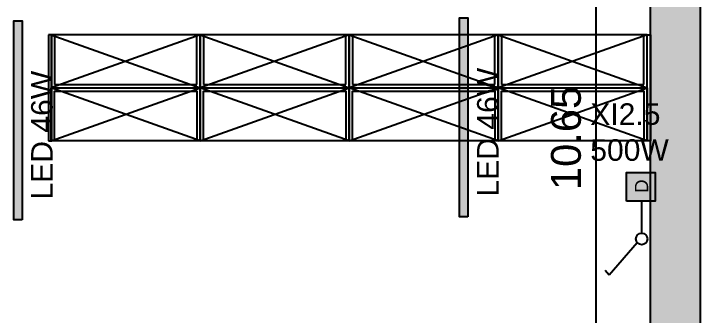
# Model space of a CAD drawing. Header units: metres. Extents: x -11 to 85, y -301 to 135.
# Drawn here: x 43.628 to 47.774, y -185.448 to -183.622 of the extents above; entities that cross this region are included whole.
import ezdxf

# ---------------------------------------------------------------- set-up
doc = ezdxf.new("R2010")
doc.units = ezdxf.units.M
doc.header["$LTSCALE"] = 0.036
doc.header["$PDMODE"] = 2
for name, color, linetype in [('arxitek isogeio', 252, 'Continuous'), ('DIMBLK', 252, 'Continuous'), ('electext', 20, 'Continuous'), ('Epipla', 252, 'Continuous'), ('hatch color', 252, 'Continuous'), ('HLEK_FL001_SYMBOLS', 230, 'Continuous')]:
    doc.layers.add(name, color=color, linetype=linetype)
doc.styles.add('COMU-N', font='arial.ttf')
doc.styles.get("Standard").update_dxf_attribs({"font": 'arial.ttf'})
doc.dimstyles.new('CADWDOT', dxfattribs={"dimscale": 0.1, "dimtxt": 1.8, "dimasz": 0.08, "dimexe": 2, "dimexo": 0, "dimgap": 0.09, "dimtad": 0, "dimrnd": 0.001, "dimzin": 0, "dimdsep": 46, "dimtxsty": 'Standard', "dimblk1": 'ARTDIM', "dimblk2": 'ARTDIM', "dimsah": 1, "dimcen": 0.09, "dimdle": 0.05, "dimse1": 1, "dimse2": 1, "dimadec": 0, "dimazin": 0, "dimtfac": 1, "dimtmove": 0, "dimatfit": 3, "dimldrblk": 'ARTDIM', "dimfxl": 2, "dimtvp": 0.9999, "dimtolj": 1, "dimtzin": 0, "dimarcsym": 0})

# ---------------------------------------------------------------- blocks, each defined once
blk = doc.blocks.new('ARTDIM')
at = {"layer": 'DIMBLK'}
for p, q in [((0, -24.9975), (0, 24.9975)), ((-24.9975, 0), (24.9975, 0))]:
    blk.add_line(p, q, dxfattribs=at)
blk.add_circle((0, 0), 8.25, dxfattribs=at)
blk = doc.blocks.new('*D1337')
at = {"layer": 'arxitek isogeio', "color": 0, "lineweight": -2}
blk.add_line((47.1437, -179.0548), (47.1437, -189.6888), dxfattribs=at)
at = {"layer": 'Defpoints', "color": 0, "transparency": 16777216}
for p in [(46.4004, -179.0468), (46.4004, -189.6968), (47.1437, -189.6968)]:
    blk.add_point(p, dxfattribs=at)
at = {"layer": 'arxitek isogeio', "color": 0, "lineweight": -2, "xscale": 0.008, "yscale": 0.008, "zscale": 0.008}
for p, rotation in [((47.1437, -179.0468), 90), ((47.1437, -189.6968), 270)]:
    blk.add_blockref('ARTDIM', p, dxfattribs=dict(at, rotation=rotation))
at = {"layer": 'arxitek isogeio', "color": 0, "insert": (46.9637, -184.3718), "char_height": 0.18, "attachment_point": 5, "rotation": 90}
blk.add_mtext('\\A1;10.65', dxfattribs=at)
blk = doc.blocks.new('bib')
at = {"layer": 'Epipla'}
for p, q in [((-0.64, 3.6169), (-0.64, 3.6369)), ((-0.64, 3.6369), (0, 3.6369)), ((-0.64, 2.7169), (-0.32, 3.6169)), ((-0.64, 3.6169), (-0.32, 2.7169)), ((0, 3.6169), (-0.64, 3.6169)), ((-0.32, 3.6169), (-0.64, 3.6169)), ((-0.64, 3.6169), (-0.64, 2.7169)), ((0, 3.6169), (-0.32, 2.7169)), ((0, 2.7169), (-0.32, 3.6169)), ((-0.32, 2.7169), (-0.32, 3.6169)), ((0, 3.6369), (0, 3.6169)), ((-0.34, 3.5969), (-0.64, 3.5969)), ((-0.34, 2.7369), (-0.34, 3.5969)), ((-0.64, 2.7369), (-0.34, 2.7369)), ((-0.64, 1.8169), (-0.32, 2.7169)), ((-0.64, 2.7169), (-0.32, 1.8169)), ((-0.32, 2.7169), (-0.64, 2.7169)), ((-0.64, 2.7169), (-0.64, 1.8169)), ((-0.64, 2.7169), (-0.32, 2.7169)), ((-0.34, 2.6969), (-0.64, 2.6969)), ((-0.34, 1.8369), (-0.34, 2.6969)), ((0, 2.7169), (-0.32, 1.8169)), ((0, 1.8169), (-0.32, 2.7169)), ((-0.32, 1.8169), (-0.32, 2.7169)), ((-0.64, 1.8369), (-0.34, 1.8369)), ((-0.64, 0.9169), (-0.32, 1.8169)), ((-0.64, 1.8169), (-0.32, 0.9169)), ((-0.32, 1.8169), (-0.64, 1.8169)), ((-0.64, 1.8169), (-0.64, 0.9169)), ((-0.64, 1.8169), (-0.32, 1.8169)), ((-0.34, 1.7969), (-0.64, 1.7969)), ((-0.34, 0.9369), (-0.34, 1.7969)), ((0, 1.8169), (-0.32, 0.9169)), ((0, 0.9169), (-0.32, 1.8169)), ((-0.32, 0.9169), (-0.32, 1.8169)), ((-0.64, 0.9369), (-0.34, 0.9369)), ((-0.64, 0.0169), (-0.32, 0.9169)), ((-0.64, 0.9169), (-0.32, 0.0169)), ((-0.32, 0.9169), (-0.64, 0.9169)), ((-0.64, 0.9169), (-0.64, 0.0169)), ((-0.64, 0.9169), (-0.32, 0.9169)), ((0, 0.9169), (-0.32, 0.0169)), ((0, 0.0169), (-0.32, 0.9169)), ((-0.32, 0.0169), (-0.32, 0.9169)), ((-0.34, 0.8969), (-0.64, 0.8969)), ((-0.34, 0.0369), (-0.34, 0.8969)), ((-0.64, 0.0369), (-0.34, 0.0369)), ((0, 0.02), (-0.64, 0.02)), ((-0.64, 0.02), (-0.64, 0)), ((-0.64, 0.0169), (-0.32, 0.0169)), ((-0.64, 0), (0, 0)), ((0, 0), (0, 0.02))]:
    blk.add_line(p, q, dxfattribs=at)
for points in [[(-0.32, 2.7169), (-0.32, 3.6169), (0, 3.6169), (0, 2.7169), (-0.32, 2.7169)], [(0, 2.7369), (-0.3, 2.7369), (-0.3, 3.5969), (0, 3.5969)], [(-0.32, 1.8169), (-0.32, 2.7169), (0, 2.7169), (0, 1.8169), (-0.32, 1.8169)], [(0, 1.8369), (-0.3, 1.8369), (-0.3, 2.6969), (0, 2.6969)], [(-0.32, 0.9169), (-0.32, 1.8169), (0, 1.8169), (0, 0.9169), (-0.32, 0.9169)], [(0, 0.9369), (-0.3, 0.9369), (-0.3, 1.7969), (0, 1.7969)], [(-0.32, 0.0169), (-0.32, 0.9169), (0, 0.9169), (0, 0.0169), (-0.32, 0.0169)], [(0, 0.0369), (-0.3, 0.0369), (-0.3, 0.8969), (0, 0.8969)]]:
    blk.add_lwpolyline(points, dxfattribs=at)
blk = doc.blocks.new('lampes fthorismou 120')
at = {"layer": 'hatch color'}
blk.add_hatch(color=181, dxfattribs=at).paths.add_polyline_path([(84.1811, -99.2639), (84.1811, -99.2139), (85.3811, -99.2139), (85.3811, -99.2639)])
at = {"layer": 'HLEK_FL001_SYMBOLS'}
blk.add_lwpolyline([(84.1811, -99.2639), (84.1811, -99.2139), (85.3811, -99.2139), (85.3811, -99.2639)], close=True, dxfattribs=at)
blk = doc.blocks.new('gJ6_a1')
at = {"linetype": 'Continuous'}
for p, q in [((-0.2193, 0.2297), (-0.191, 0.2541)), ((-0.024, 0.0608), (-0.2193, 0.2297))]:
    blk.add_line(p, q, dxfattribs=at)
blk.add_circle((-0.0005, 0.0343), 0.0349, dxfattribs=at)
blk = doc.blocks.new('dimmer')
at = {"layer": 'HLEK_FL001_SYMBOLS'}
blk.add_hatch(color=11, dxfattribs=at).paths.add_polyline_path([(2263.7579, 1291.6993), (2263.5429, 1291.6993), (2263.5429, 1291.4844), (2263.7579, 1291.4844)])
blk.add_lwpolyline([(2263.5429, 1291.6993), (2263.7579, 1291.6993), (2263.7579, 1291.4844), (2263.5429, 1291.4844)], close=True, dxfattribs=at)
blk.add_text('D', height=0.1, dxfattribs=at).set_placement((2263.6057, 1291.5361))
blk = doc.blocks.new('dimmer1')
at = {"layer": 'HLEK_FL001_SYMBOLS'}
blk.add_line((2318.1609, 1255.9928), (2317.9681, 1255.9928), dxfattribs=at)
at = {"layer": 'HLEK_FL001_SYMBOLS', "xscale": 0.8000000000000114, "yscale": 0.8000000000000114, "zscale": 0.8000000000000114}
blk.add_blockref('dimmer', (507.3271, 222.7235), dxfattribs=at)

msp = doc.modelspace()

# ---------------------------------------------------------------- hatches: boundary and pattern name
at = {"layer": 'arxitek isogeio'}
msp.add_hatch(color=256, dxfattribs=at).paths.add_polyline_path([(47.7737, -183.3968), (47.4737, -183.3968), (47.4737, -185.4968), (47.7737, -185.4968)])

# ---------------------------------------------------------------- linework, layer by layer
for p, q in [((47.4737, -185.4968), (47.4737, -183.3968)), ((47.7737, -183.3968), (47.7737, -185.4968))]:
    msp.add_line(p, q, dxfattribs=at)

# ---------------------------------------------------------------- block references
at = {"layer": 'arxitek isogeio', "rotation": 270}
msp.add_blockref('bib', (43.8368, -184.3887), dxfattribs=at)
at = {"layer": 'HLEK_FL001_SYMBOLS', "rotation": 90}
for name, p in [('lampes fthorismou 120', (-55.5864, -269.0465)), ('lampes fthorismou 120', (-52.8933, -269.0287)), ('dimmer1', (1303.4116, -2502.9145)), ('gJ6_a1', (47.4541, -184.9807))]:
    msp.add_blockref(name, p, dxfattribs=at)

# ---------------------------------------------------------------- texts
at = {"layer": 'electext'}
for p in [(46.5556, -184.7257), (43.8625, -184.7435)]:
    msp.add_text('LED 46W', height=0.13, rotation=90, dxfattribs=at).set_placement(p)
at = {"layer": 'HLEK_FL001_SYMBOLS', "insert": (47.1093, -184.1629), "char_height": 0.13, "attachment_point": 1, "style": 'COMU-N'}
msp.add_mtext_dynamic_manual_height_columns('ΧΙ2.5\\P500W', width=0.495006, gutter_width=0.65, heights=[0], dxfattribs=at)

# ---------------------------------------------------------------- dimensions: what is measured, and where the dimension line sits
at = {"layer": 'arxitek isogeio'}
dim = msp.add_aligned_dim(p1=(46.4004, -179.0468), p2=(46.4004, -189.6968), distance=0.7433, dimstyle='CADWDOT', dxfattribs=at)
dim.commit()
dim.dimension.update_dxf_attribs({"geometry": '*D1337', "text_midpoint": (46.9637, -184.3718)})

doc.saveas('drawing.dxf')
